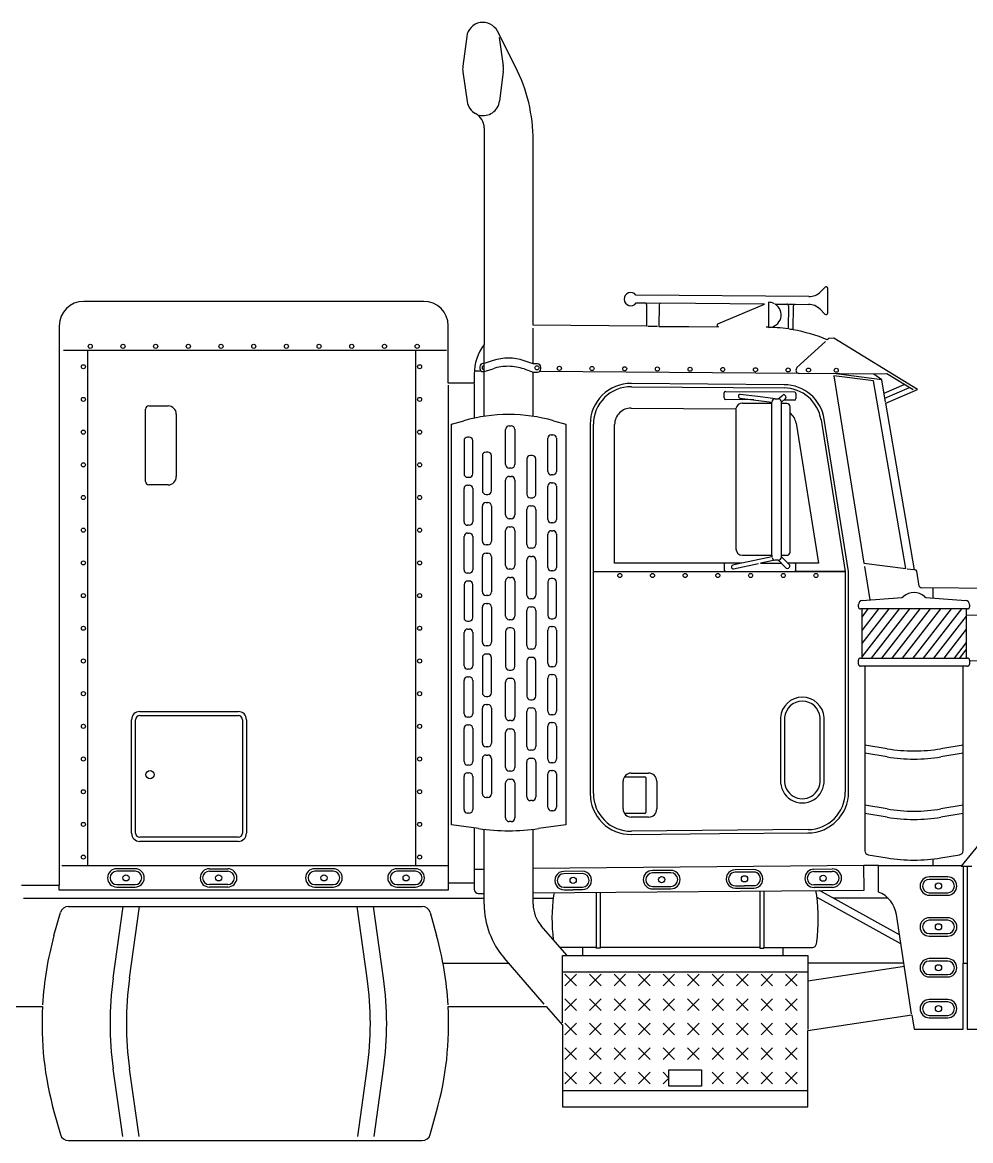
# Model space of a CAD drawing. Extents: x 13 to 308, y 13 to 158.
# Drawn here: x 121.2 to 237.2, y 21 to 157.9 of the extents above; entities that cross this region are included whole.
import ezdxf

# ---------------------------------------------------------------- set-up
doc = ezdxf.new("R2010")
doc.units = 0
doc.layers.add('WHITE', color=7, linetype='CONTINUOUS')

msp = doc.modelspace()

# ---------------------------------------------------------------- linework, layer by layer
at = {"layer": 'WHITE', "linetype": 'CONTINUOUS'}
for p, q in [((175.54, 156.14), (175.07, 152.5)), ((181.51, 152.45), (179.3, 156.79)), ((179.52, 156.02), (180.02, 152.54)), ((175.07, 151.83), (175.6, 148.19)), ((180.02, 151.86), (179.56, 148.22)), ((177.68, 144.96), (177.68, 118.45)), ((183.68, 120.82), (183.68, 143.4)), ((219.39, 125.46), (218.85, 124.91)), ((219.72, 122.32), (219.74, 125.32)), ((170.28, 123.74), (128.68, 123.74)), ((217.41, 124.33), (196.25, 124.51)), ((196.28, 123.55), (197.35, 123.55)), ((197.55, 123.34), (197.53, 120.7)), ((197.55, 123.54), (199.09, 123.53)), ((199.09, 123.33), (199.07, 120.68)), ((211.97, 123.41), (199.29, 123.52)), ((206.29, 121), (211.97, 123.41)), ((212.49, 123.63), (212.49, 120.56)), ((213.29, 123.4), (214.71, 123.4)), ((214.91, 123.19), (214.89, 120.36)), ((214.91, 123.39), (215.54, 123.39)), ((215.51, 120.26), (215.53, 123.18)), ((215.74, 123.38), (217.38, 123.37)), ((218.78, 122.78), (219.37, 122.18)), ((125.68, 120.74), (125.68, 52.26)), ((173.28, 113.74), (173.28, 120.74)), ((197.53, 120.7), (183.68, 120.82)), ((183.68, 119.7), (183.68, 120.44)), ((183.68, 116.09), (183.68, 120.41)), ((197.7, 120.69), (198.89, 120.69)), ((199.07, 120.68), (202.72, 120.65)), ((202.72, 120.65), (206.37, 120.62)), ((219.85, 119.2), (219.67, 119.04)), ((220.45, 119.22), (219.85, 119.2)), ((230.72, 112.96), (220.45, 119.22)), ((173.06, 117.74), (126.19, 117.74)), ((129.14, 117.74), (129.14, 54.7)), ((169.28, 117.74), (169.28, 54.7)), ((177.68, 109.67), (177.68, 118.31)), ((219.45, 118.84), (215.96, 115.63)), ((178.77, 116.5), (177.67, 116.14)), ((183.67, 116.09), (182.57, 116.47)), ((176.59, 115.22), (177.32, 115.22)), ((177.16, 115.74), (177.16, 115.54)), ((177.67, 116.14), (177.56, 116.14)), ((177.56, 115.14), (177.67, 115.14)), ((177.67, 115.14), (178.77, 115.5)), ((182.57, 115.47), (183.67, 115.09)), ((184.21, 116.09), (183.67, 116.09)), ((183.67, 115.09), (184.2, 115.09)), ((183.68, 109.67), (183.68, 115.09)), ((216.22, 114.93), (184.44, 115.17)), ((184.61, 115.49), (184.61, 115.69)), ((176.46, 113.74), (173.28, 113.74)), ((176.46, 114.83), (176.46, 113.74)), ((176.46, 113.64), (176.46, 109.45)), ((214.4, 113.54), (195.69, 113.7)), ((226.28, 114.84), (216.22, 114.93)), ((226.33, 114.15), (220.43, 114.9)), ((225.33, 114.03), (220.47, 114.64)), ((220.47, 114.64), (222.31, 103.17)), ((229.3, 91.05), (225.33, 114.03)), ((226.33, 114.15), (225.38, 114.85)), ((226.96, 114.86), (226.28, 114.84)), ((226.8, 111.4), (226.33, 114.15)), ((226.61, 112.5), (229.08, 113.57)), ((230.19, 112.9), (226.96, 114.86)), ((173.28, 113.5), (173.28, 54.7)), ((195.69, 113.3), (214.4, 113.14)), ((207.05, 111.93), (207.05, 112.53)), ((207.25, 112.73), (215.64, 112.65)), ((211.16, 112.09), (209.01, 112.36)), ((213.66, 111.82), (214.21, 112.28)), ((214.49, 112.25), (214.59, 112.12)), ((215.84, 112.45), (215.84, 111.85)), ((226.72, 111.89), (229.71, 113.19)), ((226.82, 111.27), (230.72, 112.96)), ((136.63, 110.94), (139.01, 110.94)), ((210.7, 111.7), (207.25, 111.73)), ((208.79, 112.18), (208.79, 112.14)), ((208.96, 111.91), (212.9, 111.42)), ((209.28, 111.3), (212.9, 111.27)), ((213.3, 111.82), (211.16, 112.09)), ((212.9, 92.72), (212.9, 111.42)), ((213.3, 111.82), (213.66, 111.82)), ((214.57, 111.85), (214.06, 111.42)), ((214.06, 92.68), (214.06, 111.42)), ((214.72, 111.25), (214.06, 111.25)), ((215.64, 111.65), (214.35, 111.65)), ((215.12, 110.16), (215.12, 110.85)), ((230.33, 90.91), (226.82, 111.27)), ((136.23, 106.11), (136.23, 110.54)), ((140.01, 109.94), (140.01, 102.29)), ((195.67, 110.68), (208.48, 110.57)), ((208.48, 110.5), (208.48, 93.47)), ((215.12, 93.07), (215.12, 110.08)), ((173.68, 108.7), (175.18, 109.13)), ((173.68, 59.7), (173.68, 108.7)), ((180.76, 108.51), (180.98, 108.51)), ((186.17, 109.13), (187.68, 108.7)), ((187.68, 108.7), (187.68, 59.7)), ((190.65, 108.7), (190.65, 63.51)), ((191.05, 63.51), (191.05, 108.7)), ((193.65, 100.19), (193.65, 108.68)), ((215.85, 108.84), (218.59, 91.7)), ((218.9, 109.26), (221.87, 90.7)), ((222.28, 90.7), (219.3, 109.33)), ((175.86, 107.13), (175.65, 107.13)), ((180.31, 105.92), (180.31, 108.06)), ((181.43, 108.06), (181.43, 103.78)), ((185.46, 104.96), (185.46, 106.99)), ((185.89, 107.42), (186.1, 107.42)), ((186.52, 106.99), (186.52, 102.93)), ((136.23, 101.69), (136.23, 106.11)), ((175.22, 106.7), (175.22, 104.67)), ((176.28, 102.64), (176.28, 106.7)), ((180.31, 103.78), (180.31, 105.92)), ((175.22, 104.67), (175.22, 102.64)), ((177.46, 104.85), (177.46, 102.71)), ((178.12, 105.3), (177.91, 105.3)), ((178.57, 100.57), (178.57, 104.85)), ((182.89, 104.44), (182.89, 102.3)), ((183.56, 104.89), (183.34, 104.89)), ((184.01, 100.17), (184.01, 104.44)), ((185.46, 102.93), (185.46, 104.96)), ((177.46, 102.71), (177.46, 100.57)), ((180.98, 103.33), (180.76, 103.33)), ((222.31, 103.17), (224.14, 91.7)), ((139.01, 101.29), (136.63, 101.29)), ((175.65, 102.21), (175.86, 102.21)), ((175.65, 101.26), (175.86, 101.26)), ((180.31, 99.74), (180.31, 101.88)), ((180.76, 102.33), (180.98, 102.33)), ((181.43, 101.88), (181.43, 97.6)), ((182.89, 102.3), (182.89, 100.16)), ((186.1, 102.5), (185.89, 102.5)), ((185.89, 101.55), (186.1, 101.55)), ((175.22, 98.8), (175.22, 100.83)), ((176.28, 100.83), (176.28, 96.77)), ((177.91, 100.12), (178.12, 100.12)), ((185.46, 99.09), (185.46, 101.12)), ((186.52, 101.12), (186.52, 97.06)), ((193.65, 91.7), (193.65, 100.19)), ((175.22, 96.77), (175.22, 98.8)), ((177.46, 96.53), (177.46, 98.67)), ((177.91, 99.12), (178.12, 99.12)), ((178.57, 98.67), (178.57, 94.39)), ((180.31, 97.6), (180.31, 99.74)), ((183.34, 99.71), (183.56, 99.71)), ((183.34, 98.72), (183.56, 98.72)), ((185.46, 97.06), (185.46, 99.09)), ((180.98, 97.15), (180.76, 97.15)), ((182.89, 96.13), (182.89, 98.27)), ((184.01, 98.27), (184.01, 93.99)), ((175.86, 96.34), (175.65, 96.34)), ((177.46, 94.39), (177.46, 96.53)), ((180.76, 96.15), (180.98, 96.15)), ((182.89, 93.99), (182.89, 96.13)), ((186.1, 96.63), (185.89, 96.63)), ((175.22, 92.93), (175.22, 94.97)), ((175.65, 95.39), (175.86, 95.39)), ((176.28, 94.97), (176.28, 90.9)), ((180.31, 93.56), (180.31, 95.7)), ((181.43, 95.7), (181.43, 91.42)), ((185.46, 93.22), (185.46, 95.26)), ((185.89, 95.68), (186.1, 95.68)), ((186.52, 95.26), (186.52, 91.19)), ((178.12, 93.94), (177.91, 93.94)), ((180.31, 91.42), (180.31, 93.56)), ((183.56, 93.54), (183.34, 93.54)), ((185.46, 91.19), (185.46, 93.22)), ((175.22, 90.9), (175.22, 92.93)), ((177.46, 90.35), (177.46, 92.49)), ((177.91, 92.94), (178.12, 92.94)), ((178.57, 92.49), (178.57, 88.21)), ((182.89, 89.95), (182.89, 92.09)), ((183.34, 92.54), (183.56, 92.54)), ((184.01, 92.09), (184.01, 87.81)), ((209.21, 91.7), (193.65, 91.7)), ((212.9, 92.49), (209.21, 91.7)), ((209.28, 92.67), (212.9, 92.67)), ((213.3, 92.09), (211.49, 91.7)), ((211.49, 91.7), (212.77, 91.7)), ((212.77, 91.7), (214.05, 91.7)), ((212.9, 92.67), (212.9, 92.49)), ((213.66, 92.09), (213.3, 92.09)), ((214.05, 91.7), (213.66, 92.09)), ((214.06, 92.49), (214.06, 92.67)), ((214.06, 92.67), (214.72, 92.67)), ((214.85, 91.7), (214.06, 92.49)), ((214.07, 91.68), (214.64, 91.11)), ((216.72, 91.7), (214.85, 91.7)), ((215.04, 91.51), (214.87, 91.68)), ((218.59, 91.7), (216.72, 91.7)), ((224.14, 91.7), (229.3, 91.05)), ((175.86, 90.47), (175.65, 90.47)), ((177.46, 88.21), (177.46, 90.35)), ((180.98, 90.97), (180.76, 90.97)), ((186.1, 90.76), (185.89, 90.76)), ((191.05, 90.7), (207.25, 90.7)), ((207.05, 91.5), (207.05, 90.9)), ((207.25, 90.7), (215.64, 90.7)), ((207.94, 91.22), (207.96, 91.15)), ((208.98, 91.65), (208.1, 91.46)), ((208.2, 91), (211.25, 91.65)), ((214.92, 91.11), (215.04, 91.22)), ((221.88, 90.7), (215.64, 90.7)), ((215.64, 90.7), (218.76, 90.7)), ((215.84, 90.9), (215.84, 91.5)), ((218.76, 90.7), (221.88, 90.7)), ((221.87, 90.7), (221.87, 63.7)), ((222.28, 63.7), (222.28, 90.7)), ((224.21, 91.28), (224.86, 87.2)), ((229.46, 91.03), (230.22, 90.93)), ((230.41, 90.91), (230.33, 90.91)), ((230.93, 88.91), (230.62, 90.71)), ((175.22, 89.1), (175.22, 87.06)), ((175.86, 89.52), (175.65, 89.52)), ((176.28, 85.03), (176.28, 89.1)), ((180.31, 87.38), (180.31, 89.52)), ((180.76, 89.97), (180.98, 89.97)), ((181.43, 89.52), (181.43, 85.24)), ((182.89, 87.81), (182.89, 89.95)), ((185.46, 89.39), (185.46, 87.35)), ((186.1, 89.81), (185.89, 89.81)), ((186.52, 85.32), (186.52, 89.39)), ((178.12, 87.76), (177.91, 87.76)), ((228.81, 87.49), (228.99, 87.64)), ((296.97, 88.13), (231.18, 88.7)), ((231.56, 87.64), (231.74, 87.49)), ((232.64, 87.43), (232.64, 88.59)), ((175.22, 87.06), (175.22, 85.03)), ((177.46, 84.18), (177.46, 86.31)), ((177.91, 86.76), (178.12, 86.76)), ((178.57, 86.31), (178.57, 82.04)), ((180.31, 85.24), (180.31, 87.38)), ((183.56, 87.36), (183.34, 87.36)), ((183.34, 86.36), (183.56, 86.36)), ((185.46, 87.35), (185.46, 85.32)), ((223.48, 86.35), (223.48, 86.64)), ((223.94, 87.13), (228.81, 87.49)), ((231.74, 87.49), (236.61, 87.13)), ((237.08, 86.64), (237.08, 86.35)), ((182.89, 83.77), (182.89, 85.91)), ((184.01, 85.91), (184.01, 81.63)), ((185.89, 84.89), (186.1, 84.89)), ((236.83, 86.1), (223.73, 86.1)), ((223.88, 86.1), (223.88, 80.1)), ((224.65, 86.1), (223.88, 85.11)), ((225.92, 86.1), (223.88, 83.48)), ((227.19, 86.1), (223.88, 81.86)), ((228.46, 86.1), (223.88, 80.24)), ((229.73, 86.1), (225.04, 80.1)), ((231, 86.1), (226.31, 80.1)), ((232.27, 86.1), (227.58, 80.1)), ((233.54, 86.1), (228.85, 80.1)), ((234.81, 86.1), (230.12, 80.1)), ((236.08, 86.1), (231.39, 80.1)), ((236.68, 85.24), (232.66, 80.1)), ((236.68, 86.1), (236.68, 80.1)), ((293.95, 84.83), (236.68, 85.33)), ((175.65, 84.6), (175.86, 84.6)), ((175.65, 83.65), (175.86, 83.65)), ((177.46, 82.04), (177.46, 84.18)), ((180.98, 84.79), (180.76, 84.79)), ((180.98, 83.79), (180.76, 83.79)), ((182.89, 81.63), (182.89, 83.77)), ((185.46, 81.49), (185.46, 83.52)), ((185.89, 83.94), (186.1, 83.94)), ((186.52, 83.52), (186.52, 79.45)), ((236.68, 83.61), (233.93, 80.1)), ((175.22, 81.19), (175.22, 83.23)), ((176.28, 83.23), (176.28, 79.16)), ((180.31, 83.34), (180.31, 81.2)), ((181.43, 79.06), (181.43, 83.34)), ((175.22, 79.16), (175.22, 81.19)), ((178.12, 81.59), (177.91, 81.59)), ((180.31, 81.2), (180.31, 79.06)), ((183.56, 81.18), (183.34, 81.18)), ((185.46, 79.45), (185.46, 81.49)), ((236.68, 81.99), (235.2, 80.1)), ((236.68, 81.18), (235.83, 80.1)), ((177.46, 80.14), (177.46, 78)), ((178.12, 80.59), (177.91, 80.59)), ((178.57, 75.86), (178.57, 80.14)), ((182.89, 79.73), (182.89, 77.59)), ((183.56, 80.18), (183.34, 80.18)), ((184.01, 75.45), (184.01, 79.73)), ((223.48, 79.35), (223.48, 79.85)), ((223.73, 80.1), (236.83, 80.1)), ((237.08, 79.85), (237.08, 79.35)), ((299.5, 79.21), (237.08, 79.76)), ((175.86, 78.74), (175.65, 78.74)), ((177.46, 78), (177.46, 75.86)), ((180.76, 78.61), (180.98, 78.61)), ((186.1, 79.03), (185.89, 79.03)), ((185.89, 78.08), (186.1, 78.08)), ((230.28, 79.1), (223.73, 79.1)), ((224.28, 79.1), (224.28, 56.52)), ((236.83, 79.1), (230.28, 79.1)), ((236.28, 56.52), (236.28, 79.1)), ((175.22, 75.33), (175.22, 77.36)), ((175.65, 77.79), (175.86, 77.79)), ((176.28, 77.36), (176.28, 73.29)), ((180.31, 75.03), (180.31, 77.16)), ((180.76, 77.62), (180.98, 77.62)), ((181.43, 77.16), (181.43, 72.89)), ((182.89, 77.59), (182.89, 75.45)), ((185.46, 75.62), (185.46, 77.65)), ((186.52, 77.65), (186.52, 73.58)), ((175.22, 73.29), (175.22, 75.33)), ((177.91, 75.41), (178.12, 75.41)), ((185.46, 73.58), (185.46, 75.62)), ((177.46, 71.82), (177.46, 73.96)), ((177.91, 74.41), (178.12, 74.41)), ((178.57, 73.96), (178.57, 69.68)), ((180.31, 72.89), (180.31, 75.03)), ((183.34, 75), (183.56, 75)), ((183.34, 74), (183.56, 74)), ((134.53, 58.67), (134.53, 72.55)), ((135.03, 58.67), (135.03, 72.55)), ((135.53, 73.55), (141.56, 73.55)), ((135.53, 73.05), (141.56, 73.05)), ((141.56, 73.55), (147.59, 73.55)), ((141.56, 73.05), (147.59, 73.05)), ((148.09, 72.55), (148.09, 58.67)), ((148.59, 72.55), (148.59, 58.67)), ((175.86, 72.87), (175.65, 72.87)), ((182.89, 71.41), (182.89, 73.55)), ((184.01, 73.55), (184.01, 69.27)), ((186.1, 73.16), (185.89, 73.16)), ((213.95, 72.81), (213.95, 69.01)), ((214.45, 72.81), (214.45, 69.01)), ((218.78, 65.2), (218.78, 72.81)), ((219.28, 65.2), (219.28, 72.81)), ((175.22, 69.46), (175.22, 71.49)), ((175.65, 71.92), (175.86, 71.92)), ((176.28, 71.49), (176.28, 67.42)), ((177.46, 69.68), (177.46, 71.82)), ((180.98, 72.44), (180.76, 72.44)), ((180.76, 71.44), (180.98, 71.44)), ((182.89, 69.27), (182.89, 71.41)), ((185.46, 69.75), (185.46, 71.78)), ((185.89, 72.21), (186.1, 72.21)), ((186.52, 71.78), (186.52, 67.71)), ((180.31, 68.85), (180.31, 70.99)), ((181.43, 70.99), (181.43, 66.71)), ((175.22, 67.42), (175.22, 69.46)), ((178.12, 69.23), (177.91, 69.23)), ((180.31, 66.71), (180.31, 68.85)), ((183.56, 68.82), (183.34, 68.82)), ((185.46, 67.71), (185.46, 69.75)), ((213.95, 69.01), (213.95, 65.2)), ((214.45, 69.01), (214.45, 65.2)), ((226.99, 69), (224.28, 69.45)), ((226.99, 68), (224.28, 68.45)), ((236.28, 69.45), (233.56, 69)), ((236.28, 68.45), (233.56, 68)), ((177.46, 65.64), (177.46, 67.78)), ((177.91, 68.23), (178.12, 68.23)), ((178.57, 67.78), (178.57, 63.5)), ((182.89, 65.24), (182.89, 67.37)), ((183.34, 67.83), (183.56, 67.83)), ((184.01, 67.37), (184.01, 63.1)), ((186.1, 67.29), (185.89, 67.29)), ((175.86, 67), (175.65, 67)), ((175.65, 66.05), (175.86, 66.05)), ((180.98, 66.26), (180.76, 66.26)), ((185.46, 63.88), (185.46, 65.91)), ((185.89, 66.34), (186.1, 66.34)), ((186.52, 65.91), (186.52, 61.85)), ((195.68, 66.02), (197.8, 66.02)), ((175.22, 63.59), (175.22, 65.62)), ((176.28, 65.62), (176.28, 61.56)), ((177.46, 63.5), (177.46, 65.64)), ((180.31, 62.67), (180.31, 64.81)), ((180.76, 65.26), (180.98, 65.26)), ((181.43, 64.81), (181.43, 60.53)), ((182.89, 63.1), (182.89, 65.24)), ((194.68, 61.63), (194.68, 65.02)), ((194.84, 65.57), (197.35, 65.57)), ((197.45, 65.47), (197.45, 61.18)), ((198.8, 65.02), (198.8, 63.32)), ((175.22, 61.56), (175.22, 63.59)), ((178.12, 63.05), (177.91, 63.05)), ((185.46, 61.85), (185.46, 63.88)), ((198.8, 63.32), (198.8, 61.63)), ((180.31, 60.53), (180.31, 62.67)), ((183.56, 62.65), (183.34, 62.65)), ((226.99, 61.63), (224.28, 62.08)), ((236.28, 62.08), (233.56, 61.63)), ((175.86, 61.13), (175.65, 61.13)), ((186.1, 61.42), (185.89, 61.42)), ((197.35, 61.08), (194.84, 61.08)), ((197.8, 60.63), (195.68, 60.63)), ((226.99, 60.63), (224.28, 61.08)), ((236.28, 61.08), (233.56, 60.63)), ((236.04, 54.6), (241.65, 61.47)), ((177, 59.23), (173.68, 59.7)), ((176.46, 59.3), (176.46, 51.79)), ((177.68, 49.97), (177.68, 59.14)), ((180.98, 60.08), (180.76, 60.08)), ((183.68, 49.97), (183.68, 59.14)), ((187.68, 59.7), (184.35, 59.23)), ((217.32, 59.1), (195.69, 58.91)), ((147.59, 58.17), (135.53, 58.17)), ((147.59, 57.67), (135.53, 57.67)), ((195.69, 58.51), (206.48, 58.61)), ((206.48, 58.61), (217.28, 58.7)), ((224.69, 56.03), (226.99, 55.65)), ((232.64, 54.7), (232.64, 55.52)), ((233.56, 55.65), (235.86, 56.03)), ((126.02, 54.7), (173.28, 54.7)), ((134.97, 54.32), (132.72, 54.32)), ((134.97, 54.02), (132.72, 54.02)), ((144.05, 54.32), (146.3, 54.32)), ((144.05, 54.02), (146.3, 54.02)), ((159.2, 54.32), (156.95, 54.32)), ((159.2, 54.02), (156.95, 54.02)), ((169.26, 54.32), (167.01, 54.32)), ((169.26, 54.02), (167.01, 54.02)), ((173.28, 54.7), (173.28, 51.7)), ((176.46, 54.28), (177.68, 54.28)), ((224.15, 54.7), (183.68, 54.35)), ((189.69, 54.02), (187.44, 54)), ((189.69, 53.72), (187.44, 53.7)), ((200.52, 54.12), (198.27, 54.1)), ((200.52, 53.82), (198.27, 53.8)), ((210.65, 54.21), (208.4, 54.19)), ((210.65, 53.91), (208.4, 53.89)), ((218.03, 54.27), (220.28, 54.29)), ((218.03, 53.97), (220.28, 53.99)), ((225.92, 54.7), (224.15, 54.7)), ((224.18, 51.7), (224.15, 54.7)), ((225.92, 51.47), (225.92, 54.7)), ((225.92, 54.7), (236.12, 54.7)), ((237.34, 54.6), (236.04, 54.6)), ((236.28, 54.6), (236.28, 42.82)), ((236.78, 54.6), (236.78, 42.81)), ((125.68, 52.26), (121.05, 52.26)), ((125.68, 51.7), (125.68, 52.2)), ((132.72, 52.38), (133.84, 52.38)), ((132.72, 52.08), (133.84, 52.08)), ((133.84, 52.38), (134.97, 52.38)), ((133.84, 52.08), (134.97, 52.08)), ((145.18, 52.38), (144.05, 52.38)), ((145.18, 52.08), (144.05, 52.08)), ((146.3, 52.38), (145.18, 52.38)), ((146.3, 52.08), (145.18, 52.08)), ((156.95, 52.38), (158.07, 52.38)), ((156.95, 52.08), (158.07, 52.08)), ((158.07, 52.38), (159.2, 52.38)), ((158.07, 52.08), (159.2, 52.08)), ((167.01, 52.38), (168.13, 52.38)), ((167.01, 52.08), (168.13, 52.08)), ((168.13, 52.38), (169.26, 52.38)), ((168.13, 52.08), (169.26, 52.08)), ((176.46, 52.54), (173.28, 52.54)), ((187.45, 52.05), (188.58, 52.05)), ((188.58, 52.06), (189.7, 52.06)), ((198.29, 52.15), (199.41, 52.15)), ((199.41, 52.16), (200.54, 52.16)), ((208.42, 52.24), (209.54, 52.24)), ((209.54, 52.25), (210.67, 52.25)), ((219.17, 52.33), (218.04, 52.33)), ((219.17, 52.03), (218.05, 52.03)), ((220.29, 52.34), (219.17, 52.34)), ((220.3, 52.04), (219.17, 52.04)), ((234.4, 53.32), (232.15, 53.32)), ((234.4, 53.02), (232.15, 53.02)), ((121.29, 50.7), (177.68, 50.7)), ((173.28, 51.7), (125.68, 51.7)), ((176.96, 51.29), (177.68, 51.29)), ((183.68, 51.35), (224.18, 51.7)), ((183.68, 50.7), (186.14, 50.7)), ((186.23, 51.37), (186.18, 51.03)), ((187.46, 51.75), (188.58, 51.75)), ((188.58, 51.76), (189.71, 51.76)), ((191.38, 51.41), (191.38, 44.7)), ((191.88, 51.42), (191.88, 44.6)), ((198.29, 51.85), (199.41, 51.85)), ((199.41, 51.86), (200.54, 51.86)), ((208.42, 51.94), (209.55, 51.94)), ((209.55, 51.95), (210.67, 51.95)), ((211.4, 51.59), (211.4, 44.6)), ((211.9, 51.59), (211.9, 44.7)), ((218.37, 51.03), (218.28, 51.65)), ((228.68, 45.12), (218.41, 50.79)), ((218.57, 50.7), (218.42, 50.7)), ((228.51, 46.24), (218.71, 51.65)), ((227.12, 50.7), (220.43, 50.7)), ((232.15, 51.38), (233.28, 51.38)), ((232.15, 51.08), (233.28, 51.08)), ((233.28, 51.38), (234.4, 51.38)), ((233.28, 51.08), (234.4, 51.08)), ((126.8, 49.7), (170.1, 49.7)), ((132.29, 40.91), (133.52, 49.7)), ((134.29, 40.91), (135.52, 49.7)), ((163.37, 40.91), (162.14, 49.7)), ((165.37, 40.91), (164.14, 49.7)), ((125.04, 46.13), (125.84, 48.97)), ((171.07, 48.97), (171.86, 46.13)), ((229.99, 36.57), (228.13, 48.73)), ((234.4, 48.33), (232.15, 48.33)), ((234.4, 48.02), (232.15, 48.02)), ((187.82, 43.7), (184.66, 47.34)), ((218.34, 45.13), (218.37, 45.37)), ((232.15, 46.38), (233.28, 46.38)), ((232.15, 46.08), (233.28, 46.08)), ((233.28, 46.38), (234.4, 46.38)), ((233.28, 46.08), (234.4, 46.08)), ((191.38, 44.7), (186.95, 44.7)), ((189.76, 43.7), (189.76, 44.7)), ((191.38, 44.6), (191.38, 44.7)), ((191.88, 44.6), (191.38, 44.6)), ((211.4, 44.7), (191.88, 44.7)), ((211.4, 44.6), (211.9, 44.6)), ((211.9, 44.6), (211.9, 44.7)), ((211.9, 44.7), (217.84, 44.7)), ((214.28, 43.7), (214.28, 44.7)), ((172.64, 42.77), (180.74, 42.77)), ((185.04, 37.75), (180.13, 43.41)), ((187.28, 35.48), (187.28, 43.7)), ((187.28, 43.7), (217.28, 43.7)), ((217.28, 43.7), (217.28, 34.64)), ((229.04, 42.77), (217.28, 42.77)), ((234.4, 43.32), (232.15, 43.32)), ((234.4, 43.02), (232.15, 43.02)), ((236.28, 34.7), (236.28, 42.77)), ((236.28, 42.77), (236.78, 42.77)), ((236.78, 42.77), (236.78, 34.7)), ((187.28, 41.7), (217.28, 41.7)), ((188.98, 39.99), (187.57, 41.41)), ((187.57, 39.99), (188.98, 41.41)), ((190.57, 39.99), (191.98, 41.41)), ((191.98, 39.99), (190.57, 41.41)), ((193.57, 39.99), (194.98, 41.41)), ((194.98, 39.99), (193.57, 41.41)), ((196.57, 39.99), (197.98, 41.41)), ((197.98, 39.99), (196.57, 41.41)), ((199.57, 39.99), (200.98, 41.41)), ((200.98, 39.99), (199.57, 41.41)), ((202.57, 39.99), (203.98, 41.41)), ((203.98, 39.99), (202.57, 41.41)), ((205.57, 39.99), (206.98, 41.41)), ((206.98, 39.99), (205.57, 41.41)), ((208.57, 39.99), (209.98, 41.41)), ((209.98, 39.99), (208.57, 41.41)), ((211.57, 39.99), (212.98, 41.41)), ((212.98, 39.99), (211.57, 41.41)), ((214.57, 39.99), (215.98, 41.41)), ((215.98, 39.99), (214.57, 41.41)), ((229.1, 42.36), (217.28, 40.58)), ((232.15, 41.37), (233.28, 41.37)), ((232.15, 41.08), (233.28, 41.08)), ((233.28, 41.37), (234.4, 41.37)), ((233.28, 41.08), (234.4, 41.08)), ((187.57, 38.41), (188.98, 36.99)), ((187.57, 36.99), (188.98, 38.41)), ((191.98, 36.99), (190.57, 38.41)), ((190.57, 36.99), (191.98, 38.41)), ((194.98, 36.99), (193.57, 38.41)), ((193.57, 36.99), (194.98, 38.41)), ((197.98, 36.99), (196.57, 38.41)), ((196.57, 36.99), (197.98, 38.41)), ((200.98, 36.99), (199.57, 38.41)), ((199.57, 36.99), (200.98, 38.41)), ((203.98, 36.99), (202.57, 38.41)), ((202.57, 36.99), (203.98, 38.41)), ((206.98, 36.99), (205.57, 38.41)), ((205.57, 36.99), (206.98, 38.41)), ((209.98, 36.99), (208.57, 38.41)), ((208.57, 36.99), (209.98, 38.41)), ((212.98, 36.99), (211.57, 38.41)), ((211.57, 36.99), (212.98, 38.41)), ((215.98, 36.99), (214.57, 38.41)), ((214.57, 36.99), (215.98, 38.41)), ((234.4, 38.32), (232.15, 38.32)), ((103.38, 37.48), (123.63, 37.48)), ((173.28, 37.48), (185.28, 37.48)), ((185.28, 37.48), (187.28, 35.18)), ((234.4, 38.02), (232.15, 38.02)), ((217.28, 34.51), (230.01, 36.43)), ((230.01, 36.43), (230.28, 34.7)), ((232.15, 36.38), (233.28, 36.38)), ((232.15, 36.08), (233.28, 36.08)), ((233.28, 36.38), (234.4, 36.38)), ((233.28, 36.08), (234.4, 36.08)), ((187.28, 35.18), (187.28, 25.2)), ((187.57, 35.41), (188.98, 33.99)), ((187.57, 33.99), (188.98, 35.41)), ((190.57, 33.99), (191.98, 35.41)), ((191.98, 33.99), (190.57, 35.41)), ((193.57, 33.99), (194.98, 35.41)), ((194.98, 33.99), (193.57, 35.41)), ((196.57, 33.99), (197.98, 35.41)), ((197.98, 33.99), (196.57, 35.41)), ((199.57, 33.99), (200.98, 35.41)), ((200.98, 33.99), (199.57, 35.41)), ((202.57, 33.99), (203.98, 35.41)), ((203.98, 33.99), (202.57, 35.41)), ((205.57, 33.99), (206.98, 35.41)), ((206.98, 33.99), (205.57, 35.41)), ((208.57, 33.99), (209.98, 35.41)), ((209.98, 33.99), (208.57, 35.41)), ((211.57, 33.99), (212.98, 35.41)), ((212.98, 33.99), (211.57, 35.41)), ((214.57, 33.99), (215.98, 35.41)), ((215.98, 33.99), (214.57, 35.41)), ((217.28, 25.2), (217.28, 34.51)), ((230.28, 34.7), (236.28, 34.7)), ((236.78, 34.7), (241.74, 34.7)), ((187.57, 32.41), (188.98, 30.99)), ((187.57, 30.99), (188.98, 32.41)), ((191.98, 30.99), (190.57, 32.41)), ((190.57, 30.99), (191.98, 32.41)), ((194.98, 30.99), (193.57, 32.41)), ((193.57, 30.99), (194.98, 32.41)), ((196.57, 30.99), (197.98, 32.41)), ((197.98, 30.99), (196.57, 32.41)), ((200.98, 30.99), (199.57, 32.41)), ((199.57, 30.99), (200.98, 32.41)), ((203.98, 30.99), (202.57, 32.41)), ((202.57, 30.99), (203.98, 32.41)), ((206.98, 30.99), (205.57, 32.41)), ((205.57, 30.99), (206.98, 32.41)), ((209.98, 30.99), (208.57, 32.41)), ((208.57, 30.99), (209.98, 32.41)), ((212.98, 30.99), (211.57, 32.41)), ((211.57, 30.99), (212.98, 32.41)), ((215.98, 30.99), (214.57, 32.41)), ((214.57, 30.99), (215.98, 32.41)), ((133.45, 21.54), (132.29, 29.84)), ((135.45, 21.54), (134.29, 29.84)), ((162.21, 21.54), (163.37, 29.84)), ((164.21, 21.54), (165.37, 29.84)), ((187.57, 29.41), (188.98, 27.99)), ((187.57, 27.99), (188.98, 29.41)), ((190.57, 27.99), (191.98, 29.41)), ((191.98, 27.99), (190.57, 29.41)), ((193.57, 27.99), (194.98, 29.41)), ((194.98, 27.99), (193.57, 29.41)), ((196.57, 27.99), (197.98, 29.41)), ((197.98, 27.99), (196.57, 29.41)), ((200.28, 28.7), (199.57, 29.41)), ((200.28, 27.7), (200.28, 29.7)), ((200.28, 29.7), (204.28, 29.7)), ((204.28, 29.7), (204.28, 28.7)), ((205.57, 27.99), (206.98, 29.41)), ((206.98, 27.99), (205.57, 29.41)), ((208.57, 27.99), (209.98, 29.41)), ((209.98, 27.99), (208.57, 29.41)), ((211.57, 27.99), (212.98, 29.41)), ((212.98, 27.99), (211.57, 29.41)), ((214.57, 27.99), (215.98, 29.41)), ((215.98, 27.99), (214.57, 29.41)), ((199.57, 27.99), (200.28, 28.7)), ((204.28, 27.7), (200.28, 27.7)), ((204.28, 28.7), (204.28, 27.7)), ((187.4, 27.2), (217.21, 27.2)), ((187.28, 25.2), (217.28, 25.2)), ((125.04, 24.62), (125.84, 21.78)), ((171.07, 21.78), (171.86, 24.62)), ((126.8, 21.05), (170.1, 21.05))]:
    msp.add_line(p, q, dxfattribs=at)
for centre, radius in [((129.48, 118.24), 0.25), ((133.48, 118.24), 0.25), ((137.48, 118.24), 0.25), ((141.48, 118.24), 0.25), ((145.48, 118.24), 0.25), ((149.48, 118.24), 0.25), ((153.48, 118.24), 0.25), ((157.48, 118.24), 0.25), ((161.48, 118.24), 0.25), ((165.48, 118.24), 0.25), ((169.48, 118.24), 0.25), ((128.64, 115.74), 0.25), ((169.78, 115.74), 0.25), ((184.15, 115.61), 0.25), ((186.88, 115.55), 0.25), ((190.88, 115.52), 0.25), ((194.88, 115.49), 0.25), ((198.88, 115.46), 0.25), ((202.88, 115.43), 0.25), ((206.88, 115.4), 0.25), ((210.88, 115.37), 0.25), ((214.88, 115.35), 0.25), ((217.37, 115.33), 0.25), ((220.77, 115.31), 0.25), ((128.64, 111.74), 0.25), ((169.78, 111.74), 0.25), ((128.64, 107.74), 0.25), ((169.78, 107.74), 0.25), ((128.64, 103.74), 0.25), ((169.78, 103.74), 0.25), ((128.64, 99.74), 0.25), ((169.78, 99.74), 0.25), ((128.64, 95.74), 0.25), ((169.78, 95.74), 0.25), ((128.64, 91.74), 0.25), ((169.78, 91.74), 0.25), ((194.28, 90.2), 0.25), ((198.28, 90.2), 0.25), ((202.28, 90.2), 0.25), ((206.28, 90.2), 0.25), ((210.28, 90.2), 0.25), ((214.28, 90.2), 0.25), ((218.28, 90.2), 0.25), ((128.64, 87.74), 0.25), ((169.78, 87.74), 0.25), ((128.64, 83.74), 0.25), ((169.78, 83.74), 0.25), ((128.64, 79.74), 0.25), ((169.78, 79.74), 0.25), ((128.64, 75.74), 0.25), ((169.78, 75.74), 0.25), ((128.64, 71.74), 0.25), ((169.78, 71.74), 0.25), ((128.64, 67.74), 0.25), ((169.78, 67.74), 0.25), ((136.79, 65.83), 0.5), ((128.64, 63.74), 0.25), ((169.78, 63.74), 0.25), ((128.64, 59.74), 0.25), ((169.78, 59.74), 0.25), ((128.64, 55.74), 0.25), ((169.78, 55.74), 0.25), ((133.84, 53.2), 0.38), ((145.18, 53.2), 0.38), ((158.07, 53.2), 0.38), ((168.13, 53.2), 0.38), ((199.4, 52.99), 0.38), ((209.54, 53.08), 0.38), ((219.16, 53.16), 0.38), ((188.57, 52.89), 0.38), ((233.28, 52.2), 0.38), ((233.28, 47.21), 0.38), ((233.28, 42.2), 0.38), ((233.28, 37.2), 0.38)]:
    msp.add_circle(centre, radius, dxfattribs=at)
for centre, radius, start, end in [((177.522, 155.877), 1.999, 27.18042, 172.4414), ((177.548, 152.165), 2.501, 172.3009, 187.6989), ((177.547, 152.2), 2.496, 352.1719, 7.82822), ((163.68, 143.39), 20, 0.02865, 26.93659), ((177.58, 148.481), 2.001, 188.3609, 241.6547), ((177.579, 148.474), 1.997, 255.5327, 352.6935), ((175.68, 144.96), 2, 0, 61.64104), ((195.62, 124.01), 0.804, 38.4373, 325.1249), ((217.444, 126.324), 1.994, 269.0232, 314.8375), ((219.54, 125.328), 0.2, 357.7094, 138.6548), ((128.68, 120.74), 3, 90, 180), ((170.28, 120.74), 3, 0, 90), ((197.35, 123.35), 0.2, 357.1348, 90), ((199.29, 123.32), 0.2, 90, 177.1369), ((212.489, 122.095), 1.535, 61.98241, 89.96298), ((212.5, 122.09), 1.53, 269.6255, 58.90809), ((214.71, 123.2), 0.2, 357.1369, 90), ((215.73, 123.18), 0.2, 87.13476, 180), ((217.361, 121.37), 2, 44.81782, 89.4557), ((219.522, 122.306), 0.197, 219.657, 4.0442), ((206.377, 120.82), 0.2, 115.7974, 267.9955), ((211.99, 100.57), 20.001, 81.66329, 89.48437), ((212.145, 100.547), 19.996, 80.68983, 81.82047), ((211.995, 100.572), 19.999, 67.43303, 79.87735), ((182.456, 114.825), 5.996, 142.8014, 179.9522), ((180.625, 110.795), 5.999, 71.08181, 108.0121), ((177.56, 115.74), 0.4, 90, 180), ((177.56, 115.54), 0.4, 180, 270), ((177.68, 115.62), 0.25, 90, 270), ((180.613, 109.794), 5.996, 89.45542, 107.9001), ((180.636, 109.79), 6, 71.1966, 89.67533), ((184.21, 115.49), 0.4, 268.5679, 0), ((184.21, 115.69), 0.4, 0, 90), ((216.234, 115.333), 0.404, 132.6934, 268.0093), ((195.65, 108.7), 5, 89.54164, 180), ((195.65, 108.7), 4.6, 89.50188, 180), ((207.25, 112.53), 0.2, 90, 180), ((208.99, 112.16), 0.201, 84.28941, 174.2903), ((214.335, 112.126), 0.198, 38.66015, 129.0658), ((214.36, 108.537), 5.003, 9.11968, 89.54199), ((214.357, 108.54), 4.6, 9.00567, 89.46442), ((215.64, 112.45), 0.2, 359.9978, 90), ((136.63, 110.54), 0.4, 89.99782, 180), ((139.01, 109.94), 1, 0, 90), ((207.25, 111.93), 0.2, 180, 270), ((209.28, 110.5), 0.799, 90, 171.3629), ((208.989, 112.109), 0.201, 171.1457, 261.711), ((213.3, 111.42), 0.4, 89.99782, 180), ((213.676, 111.424), 0.396, 46.22758, 92.31243), ((213.66, 111.434), 0.4, 357.9955, 43.58384), ((214.433, 111.996), 0.2, 313.1796, 38.30199), ((214.72, 110.85), 0.4, 0, 90), ((215.64, 111.85), 0.2, 270, 0), ((180.676, 89.902), 19.998, 89.98855, 105.9517), ((180.674, 89.9), 20, 74.04987, 89.98281), ((195.65, 108.68), 2, 89.42694, 180), ((209.282, 110.535), 0.803, 177.5011, 182.4986), ((213.878, 108.514), 1.999, 9.38675, 51.58194), ((180.76, 108.06), 0.45, 90, 180), ((180.98, 108.06), 0.45, 359.999, 90), ((175.65, 106.7), 0.43, 90, 180), ((175.85, 106.7), 0.43, 0, 88.66851), ((185.89, 106.99), 0.43, 90, 180), ((186.09, 106.99), 0.43, 0, 88.66777), ((177.91, 104.85), 0.45, 90, 180.001), ((178.12, 104.85), 0.45, 0, 90.00195), ((183.34, 104.44), 0.45, 90, 180), ((183.56, 104.44), 0.45, 0, 90), ((175.65, 102.64), 0.43, 180, 270), ((175.85, 102.64), 0.43, 271.3322, 0), ((180.76, 103.78), 0.45, 180, 270), ((180.98, 103.78), 0.45, 270, 0), ((185.89, 102.93), 0.43, 180, 270), ((186.09, 102.93), 0.43, 271.3315, 0), ((136.63, 101.69), 0.4, 180, 270), ((139.01, 102.29), 1, 270, 0), ((175.65, 100.83), 0.43, 90, 180), ((175.85, 100.83), 0.43, 0, 88.66777), ((180.76, 101.88), 0.45, 90, 180), ((180.98, 101.88), 0.45, 359.999, 90), ((185.89, 101.12), 0.43, 90, 180), ((186.09, 101.12), 0.43, 0, 88.66777), ((177.91, 100.57), 0.45, 180, 270), ((178.12, 100.57), 0.45, 270, 0), ((183.34, 100.16), 0.45, 180, 270), ((183.56, 100.16), 0.45, 270, 1.27331), ((177.91, 98.67), 0.45, 90, 180), ((178.12, 98.67), 0.45, 359.999, 90), ((183.34, 98.27), 0.45, 90, 180), ((183.56, 98.27), 0.45, 359.999, 90), ((180.76, 97.6), 0.45, 180, 270), ((180.98, 97.6), 0.45, 270, 0), ((175.65, 96.77), 0.43, 180, 270), ((175.85, 96.77), 0.43, 271.3315, 0), ((180.76, 95.7), 0.45, 90, 180), ((180.98, 95.7), 0.45, 359.999, 90), ((185.89, 97.06), 0.43, 180, 270), ((186.09, 97.06), 0.43, 271.3315, 0), ((175.65, 94.96), 0.43, 90, 178.6678), ((175.85, 94.96), 0.43, 1.33253, 88.66777), ((185.89, 95.25), 0.43, 90, 178.6678), ((186.09, 95.25), 0.43, 1.33253, 88.66777), ((177.91, 94.39), 0.45, 180, 270), ((178.12, 94.39), 0.45, 269.998, 0), ((183.34, 93.99), 0.45, 180, 270), ((183.56, 93.99), 0.45, 270, 0), ((209.28, 93.47), 0.8, 180, 270), ((214.72, 93.07), 0.4, 270, 0), ((177.91, 92.49), 0.45, 90, 180), ((178.12, 92.49), 0.45, 359.999, 90), ((183.34, 92.09), 0.45, 90, 180), ((183.56, 92.09), 0.45, 359.999, 90), ((213.301, 92.486), 0.403, 193.7946, 259.8333), ((213.66, 92.489), 0.402, 277.1427, 354.431), ((175.65, 90.9), 0.43, 180, 270), ((175.85, 90.9), 0.43, 271.3315, 0), ((180.76, 91.42), 0.45, 180, 270), ((180.98, 91.42), 0.45, 270, 0), ((185.89, 91.19), 0.43, 180, 270), ((186.09, 91.19), 0.43, 271.3315, 0), ((207.255, 91.505), 0.205, 135, 181.3985), ((207.25, 90.9), 0.2, 180, 270), ((208.14, 91.26), 0.204, 101.3099, 191.3103), ((208.158, 91.2), 0.204, 194.1723, 281.8574), ((214.78, 91.25), 0.198, 225, 315), ((214.905, 91.365), 0.198, 312.9546, 47.04741), ((215.64, 90.9), 0.2, 270, 0.00218), ((215.64, 91.497), 0.2, 0.85937, 59.96858), ((230.372, 90.66), 0.253, 11.39876, 81.3553), ((175.65, 89.09), 0.43, 90, 178.6675), ((175.85, 89.09), 0.43, 1.33222, 88.66851), ((180.76, 89.52), 0.45, 90, 180), ((180.98, 89.52), 0.45, 359.999, 90), ((185.89, 89.38), 0.43, 90, 178.6675), ((186.09, 89.38), 0.43, 1.33222, 88.66851), ((177.91, 88.21), 0.45, 180, 270), ((178.12, 88.21), 0.45, 269.998, 0), ((183.34, 87.81), 0.45, 180, 270), ((183.56, 87.81), 0.45, 270, 0), ((230.279, 86.109), 2.001, 89.9716, 130.0951), ((230.272, 86.11), 2, 49.90842, 89.77082), ((231.177, 88.95), 0.25, 189.1975, 270.6875), ((177.91, 86.31), 0.45, 90, 180), ((178.12, 86.31), 0.45, 359.999, 90), ((183.34, 85.91), 0.45, 90, 180), ((183.56, 85.91), 0.45, 0, 90), ((223.98, 86.632), 0.5, 94.59143, 179.0833), ((223.73, 86.35), 0.25, 180, 270), ((236.579, 86.629), 0.502, 1.25795, 86.45927), ((236.83, 86.35), 0.25, 270, 0), ((175.65, 85.03), 0.43, 180, 270), ((175.85, 85.03), 0.43, 271.3322, 0), ((180.76, 85.24), 0.45, 180, 270), ((180.98, 85.24), 0.45, 270, 0), ((185.89, 85.32), 0.43, 180, 270), ((186.09, 85.32), 0.43, 271.3322, 0), ((175.65, 83.22), 0.43, 90, 178.6678), ((175.85, 83.22), 0.43, 1.33253, 88.66777), ((180.76, 83.34), 0.45, 90, 180.001), ((180.98, 83.34), 0.45, 0, 90), ((185.89, 83.51), 0.43, 90, 178.6678), ((186.09, 83.51), 0.43, 1.33151, 88.66777), ((177.91, 82.04), 0.45, 179.999, 270), ((178.12, 82.04), 0.45, 269.998, 0), ((183.34, 81.63), 0.45, 180, 270), ((183.56, 81.63), 0.45, 270, 0), ((177.91, 80.14), 0.45, 90, 180), ((178.12, 80.14), 0.45, 0, 90.00195), ((183.34, 79.73), 0.45, 90, 180), ((183.56, 79.73), 0.45, 0, 90), ((185.89, 79.46), 0.43, 181.3325, 270), ((186.09, 79.46), 0.43, 271.3315, 358.6678), ((223.73, 79.85), 0.25, 90, 180), ((236.83, 79.85), 0.25, 0, 90), ((175.65, 79.17), 0.43, 181.3315, 270), ((175.85, 79.17), 0.43, 271.3315, 358.6678), ((180.76, 79.06), 0.45, 180, 270), ((180.98, 79.06), 0.45, 270, 0), ((185.89, 77.65), 0.43, 90, 180), ((186.09, 77.65), 0.43, 0, 88.66777), ((223.73, 79.35), 0.25, 180, 270), ((236.83, 79.35), 0.25, 270, 0), ((175.65, 77.36), 0.43, 90, 180), ((175.85, 77.36), 0.43, 0, 88.66777), ((180.76, 77.17), 0.45, 90, 181.273), ((180.98, 77.17), 0.45, 358.7267, 90), ((177.91, 75.86), 0.45, 180, 270), ((178.12, 75.86), 0.45, 270, 0), ((183.34, 75.45), 0.45, 180, 270), ((183.56, 75.45), 0.45, 270, 0), ((216.615, 72.647), 2.67, 3.50003, 176.4999), ((177.91, 73.96), 0.45, 90, 180), ((178.12, 73.96), 0.45, 359.999, 90), ((183.34, 73.55), 0.45, 90, 180), ((183.56, 73.55), 0.45, 0, 90), ((216.615, 72.663), 2.17, 3.88433, 176.1156), ((135.53, 72.55), 1, 90, 180), ((135.53, 72.55), 0.5, 90, 180), ((147.59, 72.55), 1, 0, 90), ((147.59, 72.55), 0.5, 0, 90), ((175.65, 73.3), 0.43, 181.3325, 270), ((175.85, 73.3), 0.43, 271.3315, 358.6678), ((180.76, 72.89), 0.45, 180, 270), ((180.98, 72.89), 0.45, 270, 0), ((185.89, 73.59), 0.43, 181.3325, 270), ((186.09, 73.59), 0.43, 271.3315, 358.6678), ((175.65, 71.49), 0.43, 90, 180), ((175.85, 71.49), 0.43, 0, 88.66777), ((180.76, 70.99), 0.45, 90, 180), ((180.98, 70.99), 0.45, 359.999, 90), ((185.89, 71.78), 0.43, 90, 180), ((186.09, 71.78), 0.43, 0, 88.66777), ((177.91, 69.68), 0.45, 180, 270), ((178.12, 69.68), 0.45, 269.998, 0), ((183.34, 69.27), 0.45, 180, 270), ((183.56, 69.27), 0.45, 270, 0), ((230.275, 88.731), 20.003, 260.5476, 279.4524), ((175.65, 67.43), 0.43, 181.3325, 270), ((175.85, 67.43), 0.43, 271.3315, 358.6678), ((177.91, 67.78), 0.45, 90, 180), ((178.12, 67.78), 0.45, 359.999, 90), ((183.34, 67.38), 0.45, 90, 181.273), ((183.56, 67.38), 0.45, 358.7267, 90), ((185.89, 67.72), 0.43, 181.3325, 270), ((186.09, 67.72), 0.43, 271.3315, 358.6678), ((230.275, 87.731), 20.003, 260.5476, 279.4524), ((175.65, 65.62), 0.43, 90, 180), ((175.85, 65.62), 0.43, 0, 88.66777), ((180.76, 66.71), 0.45, 180, 270), ((180.98, 66.71), 0.45, 270, 0), ((185.89, 65.91), 0.43, 90, 180), ((186.09, 65.91), 0.43, 0.00102, 88.66777), ((195.68, 65.02), 1, 90, 180), ((197.8, 65.02), 1, 0, 90), ((180.76, 64.81), 0.45, 90, 180), ((180.98, 64.81), 0.45, 359.999, 90), ((197.35, 65.47), 0.1, 0, 90), ((216.615, 65.037), 2.67, 176.5, 3.50007), ((216.615, 65.053), 2.17, 176.1157, 3.8844), ((177.91, 63.5), 0.45, 180, 270), ((178.12, 63.5), 0.45, 269.998, 0), ((183.34, 63.1), 0.45, 180.0005, 270), ((183.56, 63.1), 0.45, 270, 0), ((195.65, 63.51), 5, 180, 270.4584), ((195.653, 63.507), 4.603, 179.9627, 225.2112), ((217.28, 63.7), 5, 270, 0), ((217.27, 63.7), 4.6, 270.623, 0), ((185.89, 61.85), 0.43, 180, 270), ((186.09, 61.85), 0.43, 271.3315, 0), ((195.68, 61.63), 1, 180, 270), ((197.8, 61.63), 1, 270, 0), ((230.275, 81.361), 20.003, 260.5476, 279.4524), ((175.65, 61.56), 0.43, 180, 270), ((175.85, 61.56), 0.43, 271.3315, 0), ((180.76, 60.53), 0.45, 180.0005, 270), ((180.98, 60.53), 0.45, 270, 0), ((195.646, 63.51), 4.6, 225.2994, 270.548), ((197.35, 61.18), 0.1, 270.0087, 0), ((230.275, 80.361), 20.003, 260.5476, 279.4524), ((180.675, 84.971), 26.002, 261.8749, 278.1251), ((135.53, 58.67), 1, 180, 270), ((135.53, 58.67), 0.5, 180, 270), ((147.59, 58.67), 0.5, 270, 0), ((147.59, 58.67), 1, 270, 0), ((224.78, 56.522), 0.5, 180.2292, 259.6341), ((235.784, 56.521), 0.497, 278.7988, 359.8846), ((230.275, 75.381), 20.003, 260.5476, 279.4524), ((132.72, 53.2), 1.12, 90, 270), ((132.72, 53.2), 0.82, 90, 270), ((134.97, 53.2), 1.12, 270, 90), ((134.97, 53.2), 0.82, 270, 90), ((144.05, 53.2), 1.12, 90, 270), ((144.05, 53.2), 0.82, 90, 270), ((146.3, 53.2), 1.12, 270, 90), ((146.3, 53.2), 0.82, 270, 90), ((156.95, 53.2), 1.12, 90, 270), ((156.95, 53.2), 0.82, 90, 270), ((159.2, 53.2), 1.12, 270, 90), ((159.2, 53.2), 0.82, 270, 90), ((167.01, 53.2), 1.12, 90, 270), ((167.01, 53.2), 0.82, 90, 270), ((169.26, 53.2), 1.12, 270, 90), ((169.26, 53.2), 0.82, 270, 90), ((187.45, 52.875), 1.125, 90.50928, 270.5098), ((187.445, 52.875), 0.825, 90.34724, 270.3465), ((189.7, 52.89), 1.13, 270.507, 90.50752), ((189.695, 52.89), 0.83, 270.3452, 90.34444), ((198.28, 52.975), 1.125, 90.50928, 270.509), ((198.28, 52.975), 0.825, 90.69446, 270.6941), ((200.53, 52.99), 1.13, 270.507, 90.50674), ((200.53, 52.99), 0.83, 270.6903, 90.6899), ((208.41, 53.065), 1.125, 90.50928, 270.5098), ((208.41, 53.065), 0.825, 90.69446, 270.6951), ((210.66, 53.08), 1.13, 270.507, 90.50752), ((210.66, 53.08), 0.83, 270.6903, 90.69095), ((218.05, 53.15), 1.12, 91.02325, 270), ((218.04, 53.15), 0.82, 90.69831, 270), ((220.29, 53.165), 1.125, 270.5098, 90.50928), ((220.285, 53.165), 0.825, 270.3465, 90.34724), ((232.15, 52.2), 1.12, 90, 270), ((232.15, 52.2), 0.82, 90, 270), ((234.4, 52.2), 1.12, 270, 90), ((234.4, 52.2), 0.82, 270, 90), ((176.96, 51.79), 0.5, 180, 270), ((205.978, 48.183), 20.002, 171.8168, 187.3332), ((198.57, 48.2), 20.001, 351.8658, 8.13416), ((224.67, 48.2), 3.5, 8.70883, 69.07999), ((126.801, 48.703), 0.997, 90.057, 164.4728), ((170.107, 48.7), 1, 15.66217, 90.40106), ((187.682, 49.968), 10.002, 179.9885, 220.9704), ((187.678, 49.962), 3.998, 179.8854, 220.9837), ((232.15, 47.205), 1.125, 90, 270), ((232.15, 47.2), 0.82, 90, 270), ((234.4, 47.205), 1.125, 270, 90), ((234.4, 47.2), 0.82, 270, 90), ((163.571, 35.405), 39.996, 164.4456, 176.7392), ((133.333, 35.359), 40.004, 3.32609, 15.61941), ((217.845, 45.2), 0.5, 269.4271, 351.9509), ((232.15, 42.2), 1.12, 90, 270), ((232.15, 42.195), 0.825, 90, 270), ((234.4, 42.2), 1.12, 270, 90), ((234.4, 42.195), 0.825, 270, 90), ((171.909, 35.375), 40.004, 172.0469, 187.9531), ((173.909, 35.375), 40.004, 172.0469, 187.9531), ((123.751, 35.375), 40.004, 352.0469, 7.95307), ((125.751, 35.375), 40.004, 352.0469, 7.95307), ((232.15, 37.2), 1.12, 90, 270), ((234.4, 37.2), 1.12, 270, 90), ((163.568, 35.352), 39.995, 176.95, 195.5652), ((133.33, 35.38), 40.004, 344.3969, 3.00902), ((232.15, 37.2), 0.82, 90, 270), ((234.4, 37.2), 0.82, 270, 90), ((126.801, 22.047), 0.997, 195.5272, 269.943), ((170.107, 22.05), 1, 269.5989, 344.3379)]:
    msp.add_arc(centre, radius, start, end, dxfattribs=at)

doc.saveas('drawing.dxf')
